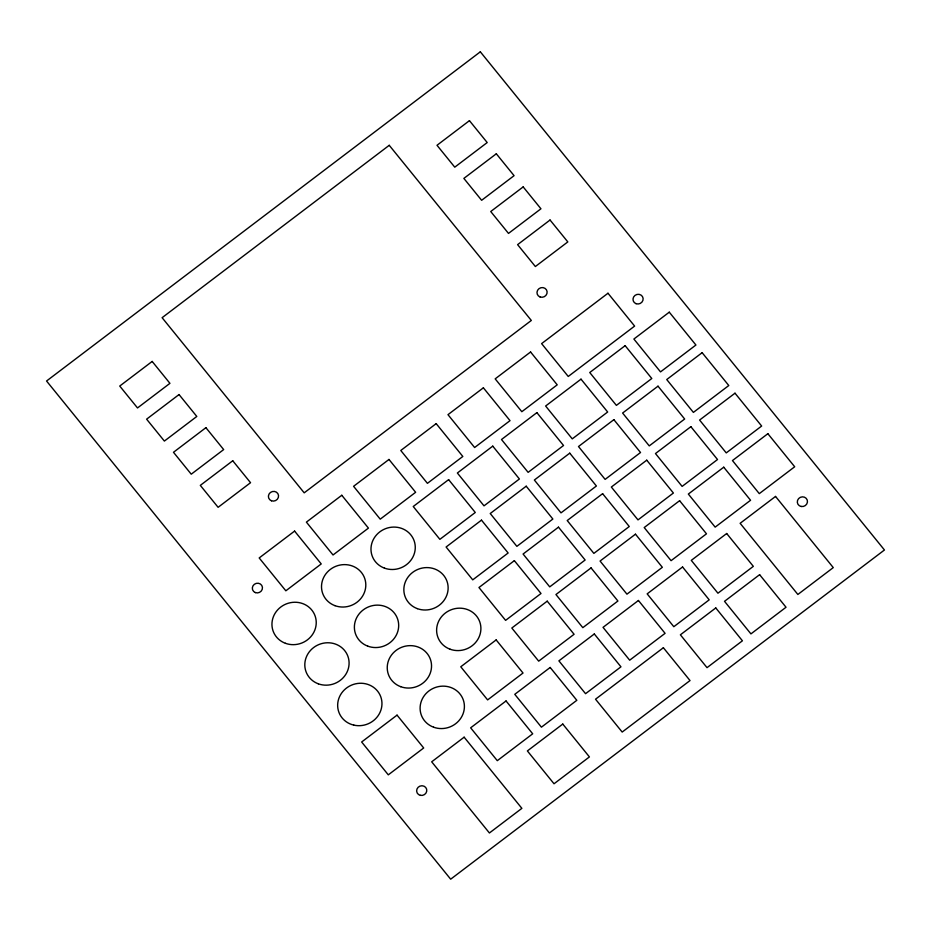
<?xml version="1.0" encoding="UTF-8"?>
<svg xmlns="http://www.w3.org/2000/svg" width="931" height="931" viewBox="0 0 931 931"><rect width="100%" height="100%" fill="white"/><g stroke="black" fill="none" stroke-linecap="round" stroke-linejoin="round"><path stroke-width="1.4" d="M480.326 51.81L46.55 381.012L450.674 879.19L884.45 549.988L480.326 51.81M389.239 145.306L162.11 317.692L304.193 492.836L531.322 320.462L389.239 145.306M152.172 361.437L119.738 386.051L137.509 407.953L169.931 383.339L152.172 361.437M469.445 120.658L437 145.283L454.759 167.173L487.204 142.548L469.445 120.658M179.043 394.558L146.609 419.171L164.38 441.073L196.802 416.46L179.043 394.558M496.316 153.778L463.859 178.403L481.63 200.293L514.075 175.668L496.316 153.778M205.902 427.678L173.48 452.291L191.239 474.193L223.673 449.58L205.902 427.678M523.175 186.898L490.73 211.523L508.501 233.413L540.946 208.788L523.175 186.898M232.75 460.764L200.316 485.377L218.11 507.314L250.544 482.7L232.75 460.764M550.046 220.019L517.601 244.644L535.36 266.534L567.817 241.909L550.046 220.019M294.592 531.089L259.19 557.948L285.84 590.801L321.23 563.93L294.592 531.089M341.782 495.269L306.392 522.128L333.03 554.981L368.432 528.11L341.782 495.269M388.983 459.449L353.582 486.308L380.232 519.161L415.633 492.29L388.983 459.449M436.174 423.628L400.784 450.488L427.422 483.34L462.823 456.469L436.174 423.628M483.375 387.808L447.974 414.667L474.624 447.52L510.025 420.649L483.375 387.808M530.577 351.988L495.176 378.859L521.826 411.7L557.215 384.84L530.577 351.988M607.978 293.242L541.609 343.62L568.247 376.461L634.616 326.094L607.978 293.242M448.626 479.628L413.236 506.499L439.874 539.34L475.276 512.481L448.626 479.628M492.755 446.135L457.365 473.006L484.004 505.847L519.405 478.988L492.755 446.135M536.884 412.642L501.495 439.513L528.133 472.354L563.534 445.495L536.884 412.642M581.014 379.161L545.624 406.021L572.262 438.873L607.664 412.002L581.014 379.161M625.143 345.669L589.754 372.528L616.392 405.381L651.793 378.51L625.143 345.669M669.273 312.176L633.883 339.035L660.521 371.888L695.923 345.017L669.273 312.176M481.49 520.138L446.1 547.009L472.739 579.85L508.14 552.991L481.49 520.138M526.213 486.203L490.23 513.516L516.868 546.357L552.863 519.044L526.213 486.203M569.749 453.164L534.359 480.024L560.997 512.865L596.399 486.005L569.749 453.164M613.878 419.672L578.488 446.531L605.127 479.384L640.528 452.513L613.878 419.672M658.008 386.179L622.606 413.038L649.256 445.891L684.657 419.02L658.008 386.179M702.137 352.686L666.736 379.545L693.386 412.398L728.787 385.527L702.137 352.686M514.354 560.648L478.953 587.519L505.603 620.36L541.004 593.501L514.354 560.648M558.484 527.155L523.082 554.026L549.732 586.867L585.134 560.008L558.484 527.155M602.613 493.674L567.212 520.534L593.862 553.386L629.263 526.515L602.613 493.674M646.742 460.182L611.341 487.041L637.991 519.894L673.392 493.023L646.742 460.182M690.872 426.689L655.471 453.548L682.12 486.401L717.522 459.53L690.872 426.689M735.001 393.196L699.6 420.056L726.25 452.908L761.651 426.037L735.001 393.196M397.048 715.136L361.647 741.995L388.297 774.848L423.686 747.977L397.048 715.136M496.153 639.911L460.764 666.782L487.623 699.903L523.024 673.032L496.153 639.911M547.219 601.158L511.817 628.029L538.688 661.15L574.09 634.279L547.219 601.158M591.057 567.898L555.947 594.537L582.818 627.657L617.916 601.019L591.057 567.898M635.477 534.185L600.076 561.044L626.947 594.164L662.348 567.305L635.477 534.185M679.607 500.692L644.205 527.551L671.076 560.671L706.478 533.812L679.607 500.692M723.736 467.199L688.335 494.058L715.159 527.132L750.561 500.261L723.736 467.199M767.866 433.706L732.464 460.566L759.289 493.639L794.69 466.768L767.866 433.706M506.045 700.962L470.644 727.821L497.294 760.674L532.695 733.803L506.045 700.962M550.174 667.469L514.773 694.328L541.423 727.181L576.824 700.31L550.174 667.469M594.304 633.976L558.903 660.847L585.552 693.688L620.954 666.829L594.304 633.976M638.433 600.483L603.032 627.354L629.682 660.195L665.083 633.336L638.433 600.483M682.563 566.991L647.161 593.862L673.811 626.703L709.201 599.843L682.563 566.991M726.692 533.51L691.291 560.369L717.941 593.21L753.33 566.351L726.692 533.51M775.535 496.432L740.133 523.303L797.867 594.467L833.268 567.607L775.535 496.432M464.138 737.189L431.681 761.814L489.415 832.977L521.872 808.352L464.138 737.189M562.778 724.062L527.377 750.933L554.026 783.774L589.416 756.915L562.778 724.062M663.372 647.72L595.526 699.204L622.176 732.057L690.022 680.561L663.372 647.72M715.776 607.943L680.386 634.814L707.025 667.655L742.426 640.796L715.776 607.943M759.615 574.671L724.516 601.321L750.933 633.895L786.032 607.245L759.615 574.671M433.59 727.204A22.321 21.041 -21.5 0 0 464.243 703.941A22.321 21.041 -21.5 0 0 428.935 690.93A22.321 21.041 -21.5 0 0 433.59 727.204M450.092 649.221A22.321 21.041 -21.5 0 0 480.745 625.958A22.321 21.041 -21.5 0 0 445.437 612.959A22.321 21.041 -21.5 0 0 450.092 649.221M400.726 686.694A22.321 21.041 -21.5 0 0 431.379 663.431A22.321 21.041 -21.5 0 0 396.071 650.42A22.321 21.041 -21.5 0 0 400.726 686.694M367.733 646.137A22.321 21.041 -21.5 0 0 398.538 623.048A22.321 21.041 -21.5 0 0 363.323 609.828A22.321 21.041 -21.5 0 0 367.733 646.137M353.827 725.121A22.321 21.041 -21.5 0 0 381.279 698.401A22.321 21.041 -21.5 0 0 344.33 689.906A22.321 21.041 -21.5 0 0 353.827 725.121M318.321 683.82A22.321 21.041 -21.5 0 0 348.927 660.51A22.321 21.041 -21.5 0 0 313.596 647.569A22.321 21.041 -21.5 0 0 318.321 683.82M384.456 568.131A22.321 21.041 -21.5 0 0 415.11 544.868A22.321 21.041 -21.5 0 0 379.801 531.869A22.321 21.041 -21.5 0 0 384.456 568.131M417.321 608.641A22.321 21.041 -21.5 0 0 447.974 585.378A22.321 21.041 -21.5 0 0 412.666 572.379A22.321 21.041 -21.5 0 0 417.321 608.641M334.997 605.674A22.321 21.041 -21.5 0 0 365.65 582.41A22.321 21.041 -21.5 0 0 330.342 569.4A22.321 21.041 -21.5 0 0 334.997 605.674M285.421 643.298A22.321 21.041 -21.5 0 0 316.075 620.034A22.321 21.041 -21.5 0 0 280.766 607.035A22.321 21.041 -21.5 0 0 285.421 643.298M420.405 795.353A5.121 4.818 -21.5 0 0 426.619 789.162A5.121 4.818 -21.5 0 0 418.124 787.312A5.121 4.818 -21.5 0 0 420.405 795.353M271.491 500.797A5.121 4.818 -21.5 0 0 278.52 495.467A5.121 4.818 -21.5 0 0 270.421 492.487A5.121 4.818 -21.5 0 0 271.491 500.797M801.312 506.499A5.121 4.818 -21.5 0 0 807.224 500.028A5.121 4.818 -21.5 0 0 798.623 498.585A5.121 4.818 -21.5 0 0 801.312 506.499M540.073 296.966A5.121 4.818 -21.5 0 0 547.102 291.636A5.121 4.818 -21.5 0 0 539.002 288.657A5.121 4.818 -21.5 0 0 540.073 296.966M636.082 303.692A5.121 4.818 -21.5 0 0 643.112 298.362A5.121 4.818 -21.5 0 0 635.023 295.383A5.121 4.818 -21.5 0 0 636.082 303.692M255.408 592.605A5.121 4.818 -21.5 0 0 262.437 587.275A5.121 4.818 -21.5 0 0 254.349 584.296A5.121 4.818 -21.5 0 0 255.408 592.605"/></g></svg>
